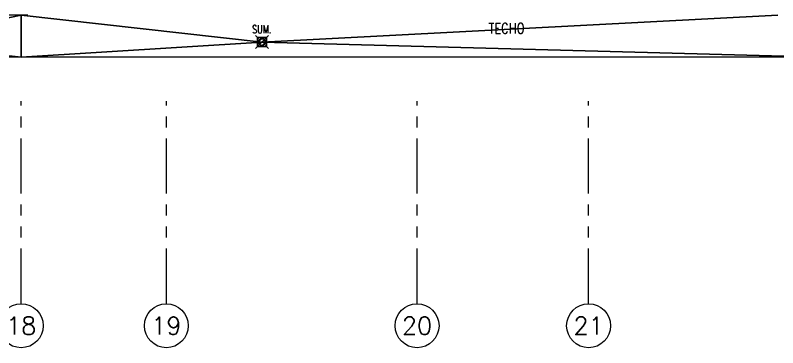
# Model space of a CAD drawing. Header units: millimetres. Extents: x -3 to 53, y -110 to 39.
# Drawn here: x 39.56 to 48.23, y -58.33 to -54.56 of the extents above; entities that cross this region are included whole.
import ezdxf
from ezdxf.enums import TextEntityAlignment as Align

# ---------------------------------------------------------------- set-up
doc = ezdxf.new("R2010")
doc.units = ezdxf.units.MM
doc.linetypes.add('PHANTOM', pattern=[63.5, 31.75, -6.35, 6.35, -6.35, 6.35, -6.35])
doc.linetypes.add('PHANTOM2', pattern=[1.25, 0.625, -0.125, 0.125, -0.125, 0.125, -0.125])
for name, color, linetype in [('A-EJES', 8, 'PHANTOM'), ('A-LINEAS', 8, 'Continuous'), ('A-MURO BAJO', 8, 'Continuous'), ('A-TEXTO-INDICACIONES', 8, 'Continuous'), ('DLP_MOBILIARIO', 8, 'Continuous'), ('DLP_TEXTO AMBIENTE', 8, 'Continuous')]:
    doc.layers.add(name, color=color, linetype=linetype)
doc.styles.add('ROMANS', font='ROMANS.shx', dxfattribs={"oblique": 10})

# ---------------------------------------------------------------- blocks, each defined once
blk = doc.blocks.new('*U255')
at = {"color": 8}
for p, q in [((-0.0526, 0.0526), (-0.0746, 0.0746)), ((-0.0526, -0.0526), (0.0526, 0.0526)), ((-0.051, 0.0331), (-0.0331, 0.051)), ((-0.0501, -0.008), (0.008, 0.05)), ((-0.008, -0.05), (0.0501, 0.008)), ((0.0526, 0.0526), (0.0746, 0.0746)), ((-0.0526, -0.0526), (-0.0746, -0.0746)), ((0.0331, -0.051), (0.051, -0.0331)), ((0.0526, -0.0526), (0.0746, -0.0746))]:
    blk.add_line(p, q, dxfattribs=at)
for centre, major_axis, start_param, end_param in [((0, 0.5882), (0.1673, 0.5115), 3.359812, 3.55544), ((-0.5912, 0), (-0.5144, 0.1682), 3.360366, 3.554886), ((0, 0), (0.0118, 0.036), 5.813820330443059, 12.09700563762265), ((0.5912, 0), (-0.5144, 0.1682), 0.218773, 0.413293), ((0, -0.5882), (-0.5115, 0.1673), -1.352577, -1.156949)]:
    blk.add_ellipse(centre, major_axis=major_axis, ratio=1, start_param=start_param, end_param=end_param, dxfattribs=at)
at = {"layer": 'A-TEXTO-INDICACIONES', "color": 8, "style": 'ROMANS', "width": 0.75}
blk.add_text('SUM.', height=0.09, dxfattribs=at).set_placement((-0.1125, 0.1003))
blk = doc.blocks.new('IISS P11')
at = {"color": 8}
for p, q in [((36.7375, -13.6788), (38.275, -13.375)), ((38.275, -13.375), (38.275, -13.85)), ((38.275, -13.375), (41.0125, -13.6788, 0)), ((46.875, -13.375), (41.0125, -13.6788, 0)), ((38.275, -13.85), (36.7375, -13.6788)), ((41.0125, -13.6788, 0), (38.275, -13.849)), ((41.0125, -13.6788, 0), (47.35, -13.8499))]:
    blk.add_line(p, q, dxfattribs=at)
at = {"ltscale": 0.05}
blk.add_blockref('*U255', (41.0125, -13.6788, 0), dxfattribs=at)
blk = doc.blocks.new('TEXTO AMBIENTES P11')
at = {"layer": 'DLP_TEXTO AMBIENTE', "color": 8, "lineweight": 0, "style": 'ROMANS', "width": 0.8}
blk.add_text('TECHO', height=0.12, dxfattribs=at).set_placement((43.7926, -13.5836), align=Align.CENTER)
blk = doc.blocks.new('Duplex-1201')
at = {"layer": 'A-MURO BAJO', "color": 8, "lineweight": 0}
blk.add_line((12.7, 0), (0, 0), dxfattribs=at)
blk = doc.blocks.new('Ejes_Torre C')
at = {"layer": 'A-EJES', "color": 8, "linetype": 'PHANTOM2', "lineweight": 0}
for points in [[(39.625, -2.8), (39.625, -0.5)], [(41.275, -2.7999), (41.275, -0.4999)], [(44.125, -2.8), (44.125, -0.5)], [(46.075, -2.8), (46.075, -0.5)]]:
    blk.add_lwpolyline(points, dxfattribs=at)
at = {"layer": 'A-EJES', "color": 8, "linetype": 'Continuous', "lineweight": 0}
for centre in [(39.625, -3.05), (41.275, -3.05), (44.125, -3.05), (46.075, -3.05)]:
    blk.add_circle(centre, 0.25, dxfattribs=at)
at = {"layer": 'A-EJES', "color": 8, "linetype": 'Continuous', "lineweight": 0, "style": 'ROMANS'}
for s, p in [('18', (39.625, -3.05)), ('19', (41.275, -3.05)), ('20', (44.125, -3.05)), ('21', (46.075, -3.05))]:
    blk.add_text(s, height=0.2, dxfattribs=at).set_placement(p, align=Align.MIDDLE_CENTER)
blk = doc.blocks.new('arq.')
at = {"color": 8}
blk.add_blockref('IISS P11', (102.5627, -39.2888), dxfattribs=at)
at = {"layer": 'DLP_TEXTO AMBIENTE', "color": 8}
blk.add_blockref('TEXTO AMBIENTES P11', (102.5627, -39.2888), dxfattribs=at)
at = {"layer": 'DLP_MOBILIARIO', "color": 8}
blk.add_blockref('Duplex-1201', (128.2127, -52.6638), dxfattribs=at)
at = {"layer": 'A-LINEAS', "color": 8, "lineweight": 0}
blk.add_lwpolyline([(149.9127, -50.3388), (149.9127, -53.1387), (136.1627, -53.1388), (136.1627, -52.6638)], dxfattribs=at)
at = {"layer": 'A-EJES', "color": 8, "lineweight": 0}
blk.add_blockref('Ejes_Torre C', (101.2127, -53.1391), dxfattribs=at)

msp = doc.modelspace()

# ---------------------------------------------------------------- block references
at = {"color": 7}
msp.add_blockref('arq.', (-101.2125, -1.8936), dxfattribs=at)

doc.saveas('drawing.dxf')
